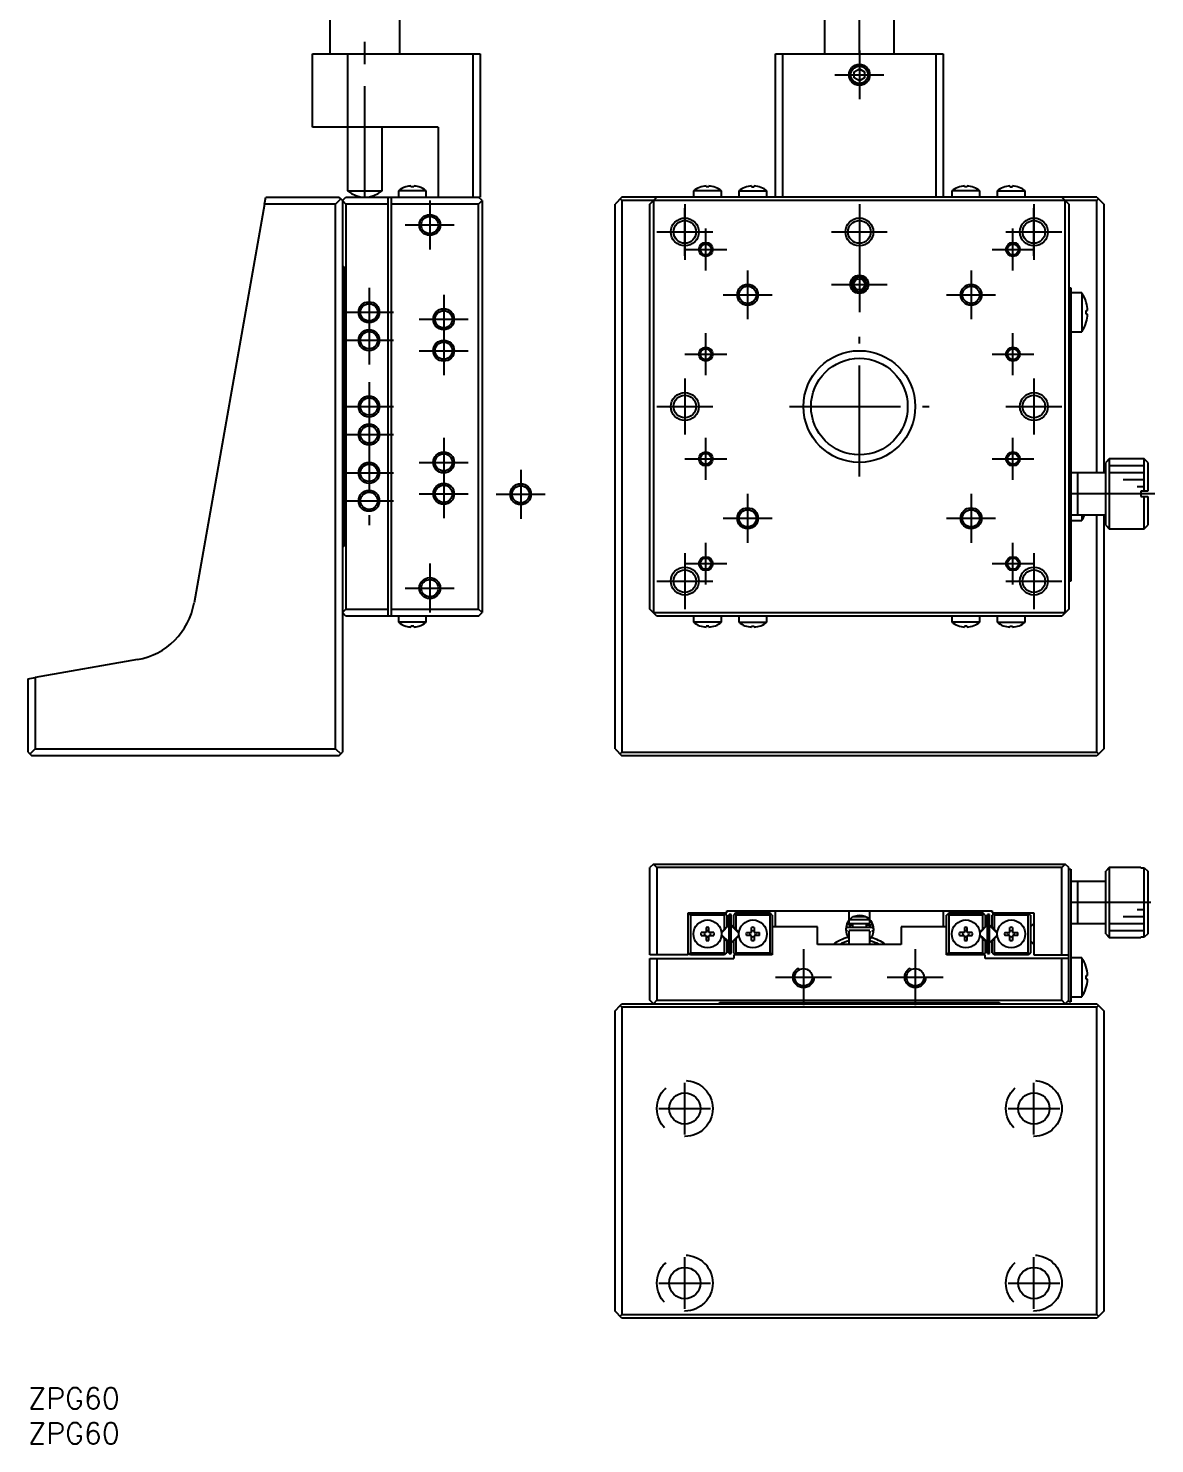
# Model space of a CAD drawing. Extents: x 0 to 363, y -8 to 309.
# Drawn here: x 0 to 161.3, y -8 to 194.7 of the extents above; entities that cross this region are included whole.
import ezdxf

# ---------------------------------------------------------------- set-up
doc = ezdxf.new("R2010")
doc.units = 0
doc.header["$LTSCALE"] = 0.5
doc.linetypes.add('CENTER', pattern=[50.8, 31.75, -6.35, 6.35, -6.35])
doc.linetypes.add('DASHED', pattern=[19.05, 12.7, -6.35])
for name, color, linetype in [('MSM_CENTER', 1, 'CENTER'), ('MSM_CONTINUOUS', 7, 'CONTINUOUS'), ('MSM_DASHED', 4, 'DASHED'), ('MSM_NARROW', 5, 'CONTINUOUS'), ('MSM_PART_NUMBER', 7, 'CONTINUOUS')]:
    doc.layers.add(name, color=color, linetype=linetype)
doc.styles.get("Standard").update_dxf_attribs({"font": 'txt.shx', "height": 3, "bigfont": 'bigfont.shx'})

# ---------------------------------------------------------------- blocks, each defined once
blk = doc.blocks.new('*U2')
at = {"layer": 'MSM_PART_NUMBER'}
blk.add_text('ZPG60', height=3, dxfattribs=at).set_placement((0, -3))
blk = doc.blocks.new('*U3')
at = {"layer": 'MSM_PART_NUMBER'}
blk.add_text('ZPG60', height=3, dxfattribs=at).set_placement((0, -8))

msp = doc.modelspace()

# ---------------------------------------------------------------- linework, layer by layer
at = {"layer": 'MSM_CENTER'}
for p, q in [((48.2, 170.52798), (48.2, 234.777983)), ((119.033164, 191.02798), (119.033164, 229.777983)), ((119.033164, 191.52798), (119.033164, 184.52798)), ((115.533164, 188.02798), (122.533164, 188.02798)), ((57.5, 170.02798), (57.5, 163.02798)), ((94.033164, 169.52798), (94.033164, 161.52798)), ((94.033164, 162.12798), (94.033164, 168.92798)), ((119.033164, 169.52798), (119.033164, 161.52798)), ((144.033164, 169.52798), (144.033164, 161.52798)), ((144.033164, 162.12798), (144.033164, 168.92798)), ((54, 166.52798), (61, 166.52798)), ((90.033164, 165.52798), (98.033164, 165.52798)), ((97.033164, 160.02798), (97.033164, 166.02798)), ((115.033164, 165.52798), (123.033164, 165.52798)), ((140.033164, 165.52798), (148.033164, 165.52798)), ((140.633164, 165.52798), (147.433164, 165.52798)), ((141.033164, 160.02798), (141.033164, 166.02798)), ((94.033164, 163.02798), (100.033164, 163.02798)), ((138.033164, 163.02798), (144.033164, 163.02798)), ((119.033164, 162.02798), (119.033164, 154.02798)), ((103.033164, 160.02798), (103.033164, 153.02798)), ((135.033164, 160.02798), (135.033164, 153.02798)), ((48.8, 157.52798), (48.8, 146.52798)), ((59.5, 156.52798), (59.5, 145.02798)), ((99.533164, 156.52798), (106.533164, 156.52798)), ((115.033164, 158.02798), (123.033164, 158.02798)), ((131.533164, 156.52798), (138.533164, 156.52798)), ((45.3, 154.02798), (52.3, 154.02798)), ((56, 153.02798), (63, 153.02798)), ((45.3, 150.02798), (52.3, 150.02798)), ((97.033164, 145.02798), (97.033164, 151.02798)), ((119.033164, 130.52798), (119.033164, 150.52798)), ((141.033164, 145.02798), (141.033164, 151.02798)), ((56, 148.52798), (63, 148.52798)), ((94.033164, 148.02798), (100.033164, 148.02798)), ((138.033164, 148.02798), (144.033164, 148.02798)), ((48.8, 144.02798), (48.8, 123.52798)), ((94.033164, 144.52798), (94.033164, 136.52798)), ((144.033164, 144.52798), (144.033164, 136.52798)), ((45.3, 140.52798), (52.3, 140.52798)), ((90.033164, 140.52798), (98.033164, 140.52798)), ((109.033164, 140.52798), (129.033164, 140.52798)), ((140.033164, 140.52798), (148.033164, 140.52798)), ((45.3, 136.52798), (52.3, 136.52798)), ((59.5, 136.02798), (59.5, 124.52798)), ((97.033164, 130.02798), (97.033164, 136.02798)), ((141.033164, 130.02798), (141.033164, 136.02798)), ((56, 132.52798), (63, 132.52798)), ((94.033164, 133.02798), (100.033164, 133.02798)), ((138.033164, 133.02798), (144.033164, 133.02798)), ((45.3, 131.02798), (52.3, 131.02798)), ((70.522777, 131.467186), (70.522777, 124.467186)), ((56, 128.02798), (63, 128.02798)), ((67.022777, 127.967186), (74.022777, 127.967186)), ((103.033164, 128.02798), (103.033164, 121.02798)), ((135.033164, 128.02798), (135.033164, 121.02798)), ((161.333164, 128.02798), (149.333164, 128.02798)), ((45.3, 127.02798), (52.3, 127.02798)), ((99.533164, 124.52798), (106.533164, 124.52798)), ((131.533164, 124.52798), (138.533164, 124.52798)), ((97.033164, 115.02798), (97.033164, 121.02798)), ((141.033164, 115.02798), (141.033164, 121.02798)), ((57.5, 118.02798), (57.5, 111.02798)), ((94.033164, 119.52798), (94.033164, 111.52798)), ((94.033164, 118.02798), (100.033164, 118.02798)), ((138.033164, 118.02798), (144.033164, 118.02798)), ((144.033164, 119.52798), (144.033164, 111.52798)), ((54, 114.52798), (61, 114.52798)), ((90.033164, 115.52798), (98.033164, 115.52798)), ((140.033164, 115.52798), (148.033164, 115.52798)), ((160.783164, 69.5), (149.333164, 69.5)), ((111.033164, 62.8), (111.033164, 54.8)), ((127.033164, 62.8), (127.033164, 54.8)), ((107.033164, 58.8), (115.033164, 58.8)), ((123.033164, 58.8), (131.033164, 58.8)), ((94.033164, 36.3), (94.033164, 43.7)), ((144.033164, 36.3), (144.033164, 43.7)), ((90.333164, 40), (97.733164, 40)), ((140.333164, 40), (147.733164, 40)), ((94.033164, 11.3), (94.033164, 18.7)), ((144.033164, 11.3), (144.033164, 18.7)), ((90.333164, 15), (97.733164, 15)), ((140.333164, 15), (147.733164, 15))]:
    msp.add_line(p, q, dxfattribs=at)
at = {"layer": 'MSM_CONTINUOUS'}
for p, q in [((43.2, 199.27798), (43.2, 191.02798)), ((53.2, 191.02798), (53.2, 199.27798)), ((114.033164, 199.27798), (114.033164, 191.02798)), ((124.033164, 191.02798), (124.033164, 199.27798)), ((40.7, 180.52798), (40.7, 191.02798)), ((40.7, 191.02798), (64.7, 191.02798)), ((45.7, 191.02798), (45.7, 180.52798)), ((63.7, 170.52798), (63.7, 191.02798)), ((64.7, 191.02798), (64.7, 170.52798)), ((107.033164, 170.52798), (107.033164, 191.02798)), ((107.033164, 191.02798), (131.033164, 191.02798)), ((108.033164, 191.02798), (108.033164, 170.52798)), ((130.033164, 170.52798), (130.033164, 191.02798)), ((131.033164, 191.02798), (131.033164, 170.52798)), ((118.283164, 188.460993), (119.033164, 188.894005)), ((119.033164, 188.894005), (119.783164, 188.460993)), ((118.283164, 187.594967), (118.283164, 188.460993)), ((119.033164, 187.161954), (118.283164, 187.594967)), ((119.783164, 187.594967), (119.033164, 187.161954)), ((119.783164, 188.460993), (119.783164, 187.594967)), ((58.7, 180.52798), (40.7, 180.52798)), ((45.700004, 180.52798), (45.700004, 171.405489)), ((50.699996, 171.405489), (50.699996, 180.52798)), ((58.7, 180.52798), (58.7, 170.52798)), ((33.823673, 169.52798), (34, 170.52798)), ((34, 170.52798), (44.5, 170.52798)), ((44.75, 170.27798), (44, 169.52798)), ((44.75, 170.27798), (44.5, 170.52798)), ((45, 170.02798), (44.75, 170.27798)), ((45, 170.02798), (45.5, 170.52798)), ((45.5, 170.52798), (64.7, 170.52798)), ((45.700004, 171.405489), (50.699996, 171.405489)), ((51.5, 170.52798), (51.5, 110.52798)), ((52, 110.52798), (52, 170.52798)), ((57, 171.425979), (53, 171.425979)), ((53, 171.425979), (53, 170.52798)), ((54.071291, 171.983712), (54.05, 171.983712)), ((54.8, 171.983712), (54.8, 172.115455)), ((55.2, 171.983712), (54.8, 171.983712)), ((55.2, 172.115455), (55.2, 171.983712)), ((55.95, 171.983712), (55.928709, 171.983712)), ((57, 170.52798), (57, 171.425979)), ((65, 170.02798), (64.5, 170.52798)), ((85.033164, 170.52798), (84.033164, 169.52798)), ((85.033164, 170.02798), (84.783164, 170.27798)), ((153.033164, 170.52798), (85.033164, 170.52798)), ((89.033164, 169.52798), (90.033164, 170.52798)), ((99.283164, 171.425979), (95.283164, 171.425979)), ((95.283164, 171.425979), (95.283164, 170.52798)), ((97.083164, 171.983712), (97.083164, 172.115455)), ((97.483164, 171.983712), (97.083164, 171.983712)), ((97.483164, 172.115455), (97.483164, 171.983712)), ((99.283164, 170.52798), (99.283164, 171.425979)), ((101.783164, 171.425979), (105.783164, 171.425979)), ((101.783164, 171.425979), (101.783164, 170.52798)), ((103.583164, 172.115455), (103.583164, 171.983712)), ((103.583164, 171.983712), (103.983164, 171.983712)), ((103.983164, 171.983712), (103.983164, 172.115455)), ((105.783164, 170.52798), (105.783164, 171.425979)), ((136.283164, 171.425979), (132.283164, 171.425979)), ((132.283164, 171.425979), (132.283164, 170.52798)), ((134.083164, 171.983712), (134.083164, 172.115455)), ((134.483164, 171.983712), (134.083164, 171.983712)), ((134.483164, 172.115455), (134.483164, 171.983712)), ((136.283164, 170.52798), (136.283164, 171.425979)), ((138.783164, 171.425979), (142.783164, 171.425979)), ((138.783164, 171.425979), (138.783164, 170.52798)), ((140.583164, 172.115455), (140.583164, 171.983712)), ((140.583164, 171.983712), (140.983164, 171.983712)), ((140.983164, 171.983712), (140.983164, 172.115455)), ((142.783164, 170.52798), (142.783164, 171.425979)), ((148.033164, 170.52798), (149.033164, 169.52798)), ((153.033164, 170.52798), (154.033164, 169.52798)), ((153.283164, 170.27798), (153.033164, 170.02798)), ((33.823673, 169.52798), (23.749947, 112.397039)), ((44, 169.52798), (33.823673, 169.52798)), ((44, 91.52798), (44, 169.52798)), ((45.5, 169.52798), (45, 170.02798)), ((45, 170.02798), (45, 91.02798)), ((45.5, 169.52798), (45.5, 111.52798)), ((51.5, 169.52798), (45.5, 169.52798)), ((64.5, 169.52798), (52, 169.52798)), ((64.5, 169.52798), (65, 170.02798)), ((64.5, 111.52798), (64.5, 169.52798)), ((65, 170.02798), (65, 111.02798)), ((84.033164, 91.52798), (84.033164, 169.52798)), ((153.033164, 170.02798), (85.033164, 170.02798)), ((85.033164, 170.02798), (85.033164, 91.02798)), ((89.033164, 111.52798), (89.033164, 169.52798)), ((89.533164, 170.02798), (89.533164, 111.02798)), ((148.533164, 111.02798), (148.533164, 170.02798)), ((149.033164, 169.52798), (149.033164, 111.52798)), ((153.033164, 131.02798), (153.033164, 170.02798)), ((154.033164, 169.52798), (154.033164, 131.02798)), ((45, 160.72798), (45.2, 160.52798)), ((45.2, 160.52798), (45.2, 120.52798)), ((149.033164, 157.52798), (149.333164, 157.52798)), ((149.333164, 157.52798), (149.333164, 115.52798)), ((150.875627, 156.82798), (149.333164, 156.82798)), ((150.875627, 156.82798), (150.875627, 151.22798)), ((151.526369, 155.427119), (151.532537, 155.430128)), ((151.526369, 153.76798), (151.526369, 154.28798)), ((151.526369, 154.28798), (151.719626, 154.28798)), ((151.719626, 153.76798), (151.526369, 153.76798)), ((151.532537, 152.625832), (151.526369, 152.628841)), ((149.333164, 151.22798), (150.875627, 151.22798)), ((154.833164, 133.02798), (154.333164, 132.52798)), ((154.333164, 123.52798), (154.333164, 132.52798)), ((154.833164, 133.02798), (154.833164, 123.02798)), ((159.833164, 133.02798), (154.833164, 133.02798)), ((159.833164, 128.42798), (159.833164, 133.02798)), ((160.333164, 132.52798), (159.833164, 133.02798)), ((160.333164, 132.52798), (160.333164, 128.42798)), ((154.333164, 131.02798), (149.333164, 131.02798)), ((150.333164, 125.02798), (150.333164, 131.02798)), ((160.333164, 128.42798), (159.333164, 128.42798)), ((159.333164, 128.42798), (159.333164, 127.62798)), ((159.333164, 127.62798), (160.333164, 127.62798)), ((159.833164, 123.02798), (159.833164, 127.62798)), ((160.333164, 127.62798), (160.333164, 123.52798)), ((149.333164, 125.02798), (154.333164, 125.02798)), ((149.333164, 124.22798), (150.875627, 124.22798)), ((150.875627, 125.02798), (150.875627, 124.22798)), ((153.033164, 91.02798), (153.033164, 125.02798)), ((154.033164, 125.02798), (154.033164, 91.52798)), ((154.333164, 123.52798), (154.833164, 123.02798)), ((154.833164, 123.02798), (159.833164, 123.02798)), ((159.833164, 123.02798), (160.333164, 123.52798)), ((45.2, 120.52798), (45, 120.32798)), ((149.333164, 115.52798), (149.033164, 115.52798)), ((45, 111.02798), (45.5, 111.52798)), ((45.5, 111.52798), (51.5, 111.52798)), ((52, 111.52798), (64.5, 111.52798)), ((65, 111.02798), (64.5, 111.52798)), ((90.033164, 110.52798), (89.033164, 111.52798)), ((149.033164, 111.52798), (148.033164, 110.52798)), ((45.5, 110.52798), (45, 111.02798)), ((64.5, 110.52798), (45.5, 110.52798)), ((53, 110.52798), (53, 109.629981)), ((57, 109.629981), (53, 109.629981)), ((57, 109.629981), (57, 110.52798)), ((64.5, 110.52798), (65, 111.02798)), ((89.533164, 111.02798), (148.533164, 111.02798)), ((148.033164, 110.52798), (90.033164, 110.52798)), ((95.283164, 110.52798), (95.283164, 109.629981)), ((99.283164, 109.629981), (95.283164, 109.629981)), ((99.283164, 109.629981), (99.283164, 110.52798)), ((101.783164, 110.52798), (101.783164, 109.629981)), ((101.783164, 109.629981), (105.783164, 109.629981)), ((105.783164, 109.629981), (105.783164, 110.52798)), ((132.283164, 110.52798), (132.283164, 109.629981)), ((136.283164, 109.629981), (132.283164, 109.629981)), ((136.283164, 109.629981), (136.283164, 110.52798)), ((138.783164, 110.52798), (138.783164, 109.629981)), ((138.783164, 109.629981), (142.783164, 109.629981)), ((142.783164, 109.629981), (142.783164, 110.52798)), ((54.071291, 109.072248), (54.05, 109.072248)), ((55.2, 109.072248), (54.8, 109.072248)), ((54.8, 109.072248), (54.8, 108.940504)), ((55.2, 108.940504), (55.2, 109.072248)), ((55.95, 109.072248), (55.928709, 109.072248)), ((97.483164, 109.072248), (97.083164, 109.072248)), ((97.083164, 109.072248), (97.083164, 108.940504)), ((97.483164, 108.940504), (97.483164, 109.072248)), ((103.583164, 109.072248), (103.983164, 109.072248)), ((103.583164, 108.940504), (103.583164, 109.072248)), ((103.983164, 109.072248), (103.983164, 108.940504)), ((134.483164, 109.072248), (134.083164, 109.072248)), ((134.083164, 109.072248), (134.083164, 108.940504)), ((134.483164, 108.940504), (134.483164, 109.072248)), ((140.583164, 109.072248), (140.983164, 109.072248)), ((140.583164, 108.940504), (140.583164, 109.072248)), ((140.983164, 109.072248), (140.983164, 108.940504)), ((15.638351, 104.285443), (1, 101.704307)), ((0, 101.52798), (1, 101.704307)), ((0, 91.02798), (0, 101.52798)), ((1, 101.704307), (1, 91.52798)), ((0.25, 90.77798), (1, 91.52798)), ((1, 91.52798), (44, 91.52798)), ((44, 91.52798), (44.75, 90.77798)), ((84.033164, 91.52798), (85.033164, 90.52798)), ((154.033164, 91.52798), (153.033164, 90.52798)), ((0, 91.02798), (0.5, 90.52798)), ((44.5, 90.52798), (0.5, 90.52798)), ((44.5, 90.52798), (44.75, 90.77798)), ((44.75, 90.77798), (45, 91.02798)), ((84.783164, 90.77798), (85.033164, 91.02798)), ((85.033164, 91.02798), (153.033164, 91.02798)), ((153.033164, 90.52798), (85.033164, 90.52798)), ((153.033164, 91.02798), (153.283164, 90.77798)), ((89.533164, 75), (89.033164, 74.5)), ((90.033164, 74.5), (89.533164, 75)), ((89.533164, 75), (148.533164, 75)), ((148.533164, 75), (148.033164, 74.5)), ((149.033164, 74.5), (148.533164, 75)), ((89.033164, 62), (89.033164, 74.5)), ((90.033164, 74.5), (90.033164, 62)), ((148.033164, 74.5), (90.033164, 74.5)), ((148.033164, 62), (148.033164, 74.5)), ((149.033164, 55.3), (149.033164, 74.5)), ((149.033164, 74.3), (149.333164, 74.3)), ((149.333164, 74.3), (149.333164, 55.3)), ((154.833164, 74.5), (154.333164, 74)), ((154.333164, 65), (154.333164, 74)), ((154.833164, 74.5), (154.833164, 64.5)), ((159.333164, 74.5), (154.833164, 74.5)), ((159.333164, 74.5), (159.333164, 74.483974)), ((159.333164, 74.483974), (159.833164, 74.483974)), ((159.833164, 64.516025), (159.833164, 74.483974)), ((159.833164, 74.483974), (160.333164, 73.982187)), ((160.333164, 73.982187), (160.333164, 65.017813)), ((154.333164, 72.5), (149.333164, 72.5)), ((150.333164, 66.5), (150.333164, 72.5)), ((94.833164, 68), (94.533164, 67.7)), ((94.533164, 68), (100.033164, 68)), ((94.533164, 62), (94.533164, 68)), ((94.833164, 67.7), (94.683164, 67.85)), ((99.733164, 67.7), (94.833164, 67.7)), ((94.833164, 67.7), (94.833164, 62.3)), ((99.733164, 68), (99.883164, 67.85)), ((99.883164, 67.85), (99.733164, 67.7)), ((99.733164, 65.702602), (99.733164, 67.7)), ((100.033164, 67.7), (99.883164, 67.85)), ((100.033164, 68.3), (138.033164, 68.3)), ((100.033164, 68), (100.033164, 68.3)), ((100.033164, 67.7), (100.033164, 66.002602)), ((100.383164, 62.2), (100.383164, 67.8)), ((100.683164, 67.8), (100.383164, 67.8)), ((100.683164, 62.2), (100.683164, 67.8)), ((101.333164, 68), (101.033164, 67.7)), ((101.033164, 66.002602), (101.033164, 67.7)), ((101.333164, 67.7), (101.183164, 67.85)), ((101.333164, 68), (106.233164, 68)), ((101.333164, 67.7), (101.333164, 65.702602)), ((106.233164, 67.7), (101.333164, 67.7)), ((106.233164, 68), (106.383164, 67.85)), ((106.383164, 67.85), (106.233164, 67.7)), ((106.233164, 62.3), (106.233164, 67.7)), ((106.533164, 67.7), (106.383164, 67.85)), ((106.533164, 67.7), (106.533164, 62)), ((107.033164, 66), (107.033164, 68.3)), ((117.532921, 66.905159), (117.252889, 66.439797)), ((117.533164, 68.3), (117.533164, 66.5)), ((120.533164, 67), (117.533164, 67)), ((117.587481, 67), (118.116649, 67.5)), ((118.116649, 67.5), (119.949679, 67.5)), ((119.949679, 67.5), (120.478847, 67)), ((120.533164, 67.034488), (120.533164, 68.3)), ((120.533164, 66.5), (120.533164, 67)), ((131.033164, 68.3), (131.033164, 66)), ((131.683164, 67.85), (131.533164, 67.7)), ((131.533164, 62), (131.533164, 67.7)), ((131.683164, 67.85), (131.833164, 68)), ((131.833164, 67.7), (131.683164, 67.85)), ((131.833164, 68), (136.733164, 68)), ((131.833164, 67.7), (131.833164, 62.3)), ((136.733164, 67.7), (131.833164, 67.7)), ((137.033164, 67.7), (136.733164, 68)), ((136.883164, 67.85), (136.733164, 67.7)), ((136.733164, 65.702602), (136.733164, 67.7)), ((137.033164, 67.7), (137.033164, 66.002602)), ((137.383164, 62.2), (137.383164, 67.8)), ((137.683164, 67.8), (137.383164, 67.8)), ((137.683164, 62.2), (137.683164, 67.8)), ((138.033164, 68.3), (138.033164, 68)), ((138.033164, 68), (144.033164, 68)), ((138.183164, 67.85), (138.033164, 67.7)), ((138.033164, 66.002602), (138.033164, 67.7)), ((138.183164, 67.85), (138.333164, 68)), ((138.333164, 67.7), (138.183164, 67.85)), ((138.333164, 67.7), (138.333164, 65.702602)), ((143.233164, 67.7), (138.333164, 67.7)), ((143.533164, 67.7), (143.233164, 68)), ((143.383164, 67.85), (143.233164, 67.7)), ((143.233164, 62.3), (143.233164, 67.7)), ((143.533164, 67.7), (143.533164, 62.3)), ((144.033164, 68), (144.033164, 62)), ((97.083164, 65.2), (96.354455, 65.2)), ((97.083164, 65.928708), (97.083164, 65.2)), ((97.483164, 65.2), (97.483164, 65.928708)), ((98.211873, 65.2), (97.483164, 65.2)), ((99.268911, 65.238348), (99.733164, 65.702602)), ((100.356387, 66.237436), (99.295727, 65.176776)), ((100.383164, 63.806497), (99.295727, 64.893934)), ((99.733164, 65.702602), (100.033164, 66.002602)), ((100.683164, 66.193503), (101.204915, 65.671751)), ((101.770601, 65.176776), (100.709941, 66.237436)), ((101.033164, 66.002602), (101.333164, 65.702602)), ((101.204915, 65.671751), (101.770601, 65.106066)), ((101.333164, 65.702602), (101.797417, 65.238348)), ((102.854455, 65.2), (103.583164, 65.2)), ((103.583164, 65.2), (103.583164, 65.928708)), ((103.983164, 65.928708), (103.983164, 65.2)), ((103.983164, 65.2), (104.711873, 65.2)), ((113.033164, 66), (106.533164, 66)), ((113.033164, 63.5), (113.033164, 66)), ((117.230186, 66.384378), (117.09166, 65.681913)), ((117.193117, 66.190917), (117.191902, 66.153933)), ((117.191902, 66.153933), (117.192535, 66.116936)), ((117.192535, 66.116936), (117.195014, 66.080016)), ((117.196176, 66.227797), (117.193117, 66.190917)), ((117.195014, 66.080016), (117.199333, 66.043263)), ((117.201074, 66.264483), (117.196176, 66.227797)), ((117.199333, 66.043263), (117.205481, 66.006768)), ((117.207798, 66.300885), (117.201074, 66.264483)), ((117.205481, 66.006768), (117.213443, 65.970618)), ((117.216332, 66.336914), (117.207798, 66.300885)), ((117.213443, 65.970618), (117.223201, 65.934903)), ((117.226657, 66.372482), (117.216332, 66.336914)), ((117.223201, 65.934903), (117.23473, 65.89971)), ((117.238748, 66.4075), (117.226657, 66.372482)), ((117.23473, 65.89971), (117.241302, 65.881943)), ((117.2518, 66.440082), (117.238748, 66.4075)), ((117.253589, 66.442104), (117.2518, 66.440082)), ((117.256925, 66.443446), (117.253589, 66.442104)), ((117.290049, 66.521375), (117.254038, 66.442428)), ((117.256747, 66.448921), (117.539938, 66.361232)), ((117.261785, 66.444096), (117.256925, 66.443446)), ((117.268136, 66.444052), (117.261785, 66.444096)), ((117.275936, 66.443313), (117.268136, 66.444052)), ((117.28513, 66.441884), (117.275936, 66.443313)), ((117.295658, 66.439776), (117.28513, 66.441884)), ((117.307447, 66.437001), (117.295658, 66.439776)), ((117.320418, 66.43358), (117.307447, 66.437001)), ((117.334482, 66.429535), (117.320418, 66.43358)), ((117.349545, 66.424894), (117.334482, 66.429535)), ((120.840146, 65.902374), (117.340146, 65.902374)), ((117.365503, 66.419689), (117.349545, 66.424894)), ((117.382249, 66.413954), (117.365503, 66.419689)), ((117.399669, 66.407728), (117.382249, 66.413954)), ((117.417645, 66.401054), (117.399669, 66.407728)), ((117.436055, 66.393977), (117.417645, 66.401054)), ((117.454774, 66.386546), (117.436055, 66.393977)), ((117.473675, 66.378809), (117.454774, 66.386546)), ((117.49263, 66.370821), (117.473675, 66.378809)), ((117.51151, 66.362635), (117.49263, 66.370821)), ((117.530187, 66.354306), (117.51151, 66.362635)), ((117.548534, 66.345892), (117.530187, 66.354306)), ((117.533164, 66.5), (120.533164, 66.5)), ((120.533164, 65.5), (117.533164, 65.5)), ((117.533164, 65.402374), (117.533164, 63.5)), ((117.539938, 66.361232), (117.714263, 66.252607)), ((117.566428, 66.337448), (117.548534, 66.345892)), ((117.583746, 66.329034), (117.566428, 66.337448)), ((117.600371, 66.320705), (117.583746, 66.329034)), ((117.616191, 66.312518), (117.600371, 66.320705)), ((117.631097, 66.304528), (117.616191, 66.312518)), ((117.64499, 66.296791), (117.631097, 66.304528)), ((117.657774, 66.289358), (117.64499, 66.296791)), ((117.669363, 66.28228), (117.657774, 66.289358)), ((117.679678, 66.275604), (117.669363, 66.28228)), ((117.688649, 66.269377), (117.679678, 66.275604)), ((117.696216, 66.26364), (117.688649, 66.269377)), ((117.691905, 66.151666), (117.692409, 66.164088)), ((117.692042, 66.139238), (117.691905, 66.151666)), ((117.692819, 66.12684), (117.692042, 66.139238)), ((117.692409, 66.164088), (117.693554, 66.176471)), ((117.694232, 66.114504), (117.692819, 66.12684)), ((117.693554, 66.176471), (117.695335, 66.188779)), ((117.696276, 66.102265), (117.694232, 66.114504)), ((117.695335, 66.188779), (117.697748, 66.200979)), ((117.702327, 66.258432), (117.696216, 66.26364)), ((117.698943, 66.090156), (117.696276, 66.102265)), ((117.697748, 66.200979), (117.700785, 66.213038)), ((117.702225, 66.078209), (117.698943, 66.090156)), ((117.700785, 66.213038), (117.704437, 66.224921)), ((117.706109, 66.066455), (117.702225, 66.078209)), ((117.706941, 66.253789), (117.702327, 66.258432)), ((117.704437, 66.224921), (117.708693, 66.236597)), ((117.710583, 66.054924), (117.706109, 66.066455)), ((117.710026, 66.249741), (117.706941, 66.253789)), ((117.708693, 66.236597), (117.711417, 66.243225)), ((117.708992, 66.240349), (117.71191, 66.247166)), ((117.711742, 66.244763), (117.710026, 66.249741)), ((117.710328, 66.243509), (117.851888, 66.500286)), ((117.715633, 66.043646), (117.710583, 66.054924)), ((117.721242, 66.032648), (117.715633, 66.043646)), ((117.727393, 66.021957), (117.721242, 66.032648)), ((117.734069, 66.011599), (117.727393, 66.021957)), ((117.741249, 66.001597), (117.734069, 66.011599)), ((117.73604, 66.3), (118.033164, 66.3)), ((117.748913, 65.991975), (117.741249, 66.001597)), ((117.75704, 65.982755), (117.748913, 65.991975)), ((117.765607, 65.973955), (117.75704, 65.982755)), ((117.774593, 65.965596), (117.765607, 65.973955)), ((117.783974, 65.957696), (117.774593, 65.965596)), ((117.793725, 65.95027), (117.783974, 65.957696)), ((117.803822, 65.943335), (117.793725, 65.95027)), ((117.814241, 65.936904), (117.803822, 65.943335)), ((117.824957, 65.93099), (117.814241, 65.936904)), ((117.835942, 65.925606), (117.824957, 65.93099)), ((117.847173, 65.920761), (117.835942, 65.925606)), ((117.858622, 65.916467), (117.847173, 65.920761)), ((117.870264, 65.91273), (117.858622, 65.916467)), ((117.88207, 65.909559), (117.870264, 65.91273)), ((117.894016, 65.90696), (117.88207, 65.909559)), ((117.906072, 65.904938), (117.894016, 65.90696)), ((117.918213, 65.903498), (117.906072, 65.904938)), ((117.930411, 65.902643), (117.918213, 65.903498)), ((117.941993, 65.902374), (117.930411, 65.902643)), ((118.033164, 66.5), (118.033164, 65.902374)), ((120.033164, 65.902374), (120.033164, 66.5)), ((120.033164, 66.3), (120.444245, 66.3)), ((120.243203, 65.902423), (120.238299, 65.902374)), ((120.255422, 65.902959), (120.243203, 65.902423)), ((120.267605, 65.90408), (120.255422, 65.902959)), ((120.279724, 65.905787), (120.267605, 65.90408)), ((120.291751, 65.908076), (120.279724, 65.905787)), ((120.303658, 65.910943), (120.291751, 65.908076)), ((120.31542, 65.914383), (120.303658, 65.910943)), ((120.327007, 65.91839), (120.31542, 65.914383)), ((120.338393, 65.922956), (120.327007, 65.91839)), ((120.329004, 66.500033), (120.570243, 65.902383)), ((120.349551, 65.928072), (120.338393, 65.922956)), ((120.360454, 65.93373), (120.349551, 65.928072)), ((120.371075, 65.939917), (120.360454, 65.93373)), ((120.381388, 65.946622), (120.371075, 65.939917)), ((120.391367, 65.95383), (120.381388, 65.946622)), ((120.400986, 65.961528), (120.391367, 65.95383)), ((120.410221, 65.969699), (120.400986, 65.961528)), ((120.419046, 65.978325), (120.410221, 65.969699)), ((120.427438, 65.987388), (120.419046, 65.978325)), ((120.435374, 65.996866), (120.427438, 65.987388)), ((120.44283, 66.006739), (120.435374, 65.996866)), ((120.449785, 66.016982), (120.44283, 66.006739)), ((120.45622, 66.027572), (120.449785, 66.016982)), ((120.462114, 66.038482), (120.45622, 66.027572)), ((120.46745, 66.049685), (120.462114, 66.038482)), ((120.47221, 66.061153), (120.46745, 66.049685)), ((120.468876, 66.243225), (120.473598, 66.231345)), ((120.47051, 66.250613), (120.665157, 66.304291)), ((120.476381, 66.072854), (120.47221, 66.061153)), ((120.473598, 66.231345), (120.47757, 66.219611)), ((120.479948, 66.08476), (120.476381, 66.072854)), ((120.47757, 66.219611), (120.480939, 66.207679)), ((120.482901, 66.096836), (120.479948, 66.08476)), ((120.480939, 66.207679), (120.483693, 66.195582)), ((120.48523, 66.109051), (120.482901, 66.096836)), ((120.483693, 66.195582), (120.485823, 66.18335)), ((120.486927, 66.121372), (120.48523, 66.109051)), ((120.485823, 66.18335), (120.487322, 66.171019)), ((120.487986, 66.133763), (120.486927, 66.121372)), ((120.487322, 66.171019), (120.488184, 66.158621)), ((120.488406, 66.146191), (120.487986, 66.133763)), ((120.488184, 66.158621), (120.488406, 66.146191)), ((120.533164, 63.5), (120.533164, 65.402374)), ((120.569971, 65.402358), (120.533544, 65.24084)), ((120.665157, 66.304291), (120.923148, 66.442549)), ((120.912416, 66.431639), (120.928818, 66.438544)), ((120.951114, 66.380274), (120.928492, 66.440082)), ((125.033164, 66), (125.033164, 63.5)), ((131.533164, 66), (125.033164, 66)), ((134.083164, 65.2), (133.354455, 65.2)), ((134.083164, 65.928708), (134.083164, 65.2)), ((134.483164, 65.2), (134.483164, 65.928708)), ((135.211873, 65.2), (134.483164, 65.2)), ((136.268911, 65.238348), (136.733164, 65.702602)), ((137.356387, 66.237436), (136.295727, 65.176776)), ((136.861413, 64.328248), (136.295727, 64.893934)), ((136.733164, 65.702602), (137.033164, 66.002602)), ((137.683164, 66.193503), (138.770601, 65.106066)), ((138.770601, 65.176776), (137.709941, 66.237436)), ((138.033164, 66.002602), (138.333164, 65.702602)), ((138.333164, 65.702602), (138.797417, 65.238348)), ((139.854455, 65.2), (140.583164, 65.2)), ((140.583164, 65.2), (140.583164, 65.928708)), ((140.983164, 65.928708), (140.983164, 65.2)), ((140.983164, 65.2), (141.711873, 65.2)), ((144.033164, 66.5), (143.533164, 66)), ((149.333164, 66.5), (154.333164, 66.5)), ((154.333164, 65), (154.833164, 64.5)), ((160.333164, 65.017813), (159.833164, 64.516025)), ((96.354455, 64.8), (97.083164, 64.8)), ((97.083164, 64.8), (97.083164, 64.071291)), ((97.483164, 64.071291), (97.483164, 64.8)), ((97.483164, 64.8), (98.211873, 64.8)), ((99.733164, 64.297398), (99.268911, 64.761651)), ((99.295727, 64.823223), (100.356387, 63.762563)), ((99.733164, 62.3), (99.733164, 64.297398)), ((100.033164, 63.997398), (99.733164, 64.297398)), ((100.033164, 63.997398), (100.033164, 62.3)), ((100.709941, 63.762563), (101.770601, 64.823223)), ((101.333164, 64.297398), (101.033164, 63.997398)), ((101.033164, 62.3), (101.033164, 63.997398)), ((101.797417, 64.761651), (101.333164, 64.297398)), ((101.333164, 64.297398), (101.333164, 62.3)), ((103.583164, 64.8), (102.854455, 64.8)), ((103.583164, 64.071291), (103.583164, 64.8)), ((103.983164, 64.8), (103.983164, 64.071291)), ((104.711873, 64.8), (103.983164, 64.8)), ((125.033164, 63.5), (113.033164, 63.5)), ((133.354455, 64.8), (134.083164, 64.8)), ((134.083164, 64.8), (134.083164, 64.071291)), ((134.483164, 64.071291), (134.483164, 64.8)), ((134.483164, 64.8), (135.211873, 64.8)), ((136.733164, 64.297398), (136.268911, 64.761651)), ((136.295727, 64.823223), (137.356387, 63.762563)), ((136.733164, 62.3), (136.733164, 64.297398)), ((137.033164, 63.997398), (136.733164, 64.297398)), ((137.383164, 63.806497), (136.861413, 64.328248)), ((137.033164, 63.997398), (137.033164, 62.3)), ((137.709941, 63.762563), (138.770601, 64.823223)), ((138.333164, 64.297398), (138.033164, 63.997398)), ((138.033164, 62.3), (138.033164, 63.997398)), ((138.797417, 64.761651), (138.333164, 64.297398)), ((138.333164, 64.297398), (138.333164, 62.3)), ((140.583164, 64.8), (139.854455, 64.8)), ((140.583164, 64.071291), (140.583164, 64.8)), ((140.983164, 64.8), (140.983164, 64.071291)), ((141.711873, 64.8), (140.983164, 64.8)), ((143.533164, 64), (144.033164, 63.5)), ((154.833164, 64.5), (159.333164, 64.5)), ((159.333164, 64.516025), (159.333164, 64.5)), ((159.833164, 64.516025), (159.333164, 64.516025)), ((94.533164, 62), (89.033164, 62)), ((89.033164, 55.5), (89.033164, 61.5)), ((89.033164, 61.5), (101.033164, 61.5)), ((90.033164, 61.5), (90.033164, 55.5)), ((94.833164, 62), (94.533164, 62.3)), ((94.683164, 62.15), (94.833164, 62.3)), ((94.833164, 62.3), (99.733164, 62.3)), ((99.733164, 62), (94.833164, 62)), ((99.733164, 62.3), (99.883164, 62.15)), ((99.883164, 62.15), (99.733164, 62)), ((99.883164, 62.15), (100.033164, 62.3)), ((100.383164, 62.2), (100.683164, 62.2)), ((101.333164, 62), (101.033164, 62.3)), ((101.033164, 62), (101.033164, 61.5)), ((106.533164, 62), (101.033164, 62)), ((101.183164, 62.15), (101.333164, 62.3)), ((101.333164, 62.3), (106.233164, 62.3)), ((106.233164, 62.3), (106.383164, 62.15)), ((106.383164, 62.15), (106.233164, 62)), ((106.383164, 62.15), (106.533164, 62.3)), ((131.533164, 62.3), (131.683164, 62.15)), ((137.033164, 62), (131.533164, 62)), ((131.683164, 62.15), (131.833164, 62.3)), ((131.833164, 62), (131.683164, 62.15)), ((131.833164, 62.3), (136.733164, 62.3)), ((136.733164, 62.3), (136.883164, 62.15)), ((137.033164, 62.3), (136.733164, 62)), ((137.033164, 61.5), (137.033164, 62)), ((149.033164, 61.5), (137.033164, 61.5)), ((137.383164, 62.2), (137.683164, 62.2)), ((138.033164, 62.3), (138.183164, 62.15)), ((138.183164, 62.15), (138.333164, 62.3)), ((138.333164, 62), (138.183164, 62.15)), ((138.333164, 62.3), (143.233164, 62.3)), ((143.233164, 62), (138.333164, 62)), ((143.233164, 62.3), (143.383164, 62.15)), ((143.533164, 62.3), (143.233164, 62)), ((144.033164, 62), (149.033164, 62)), ((148.033164, 55.5), (148.033164, 61.5)), ((150.875627, 61.6), (149.333164, 61.6)), ((150.875627, 61.6), (150.875627, 56)), ((151.526369, 59.06), (151.719626, 59.06)), ((151.526369, 58.54), (151.526369, 59.06)), ((151.719626, 58.54), (151.526369, 58.54)), ((84.033164, 54), (84.783164, 54.75)), ((84.783164, 54.75), (85.033164, 55)), ((85.033164, 54.5), (84.783164, 54.75)), ((85.033164, 55), (153.033164, 55)), ((89.533164, 55), (89.033164, 55.5)), ((90.033164, 55.5), (89.533164, 55)), ((90.033164, 55.5), (148.033164, 55.5)), ((98.833164, 55), (99.033164, 55.2)), ((99.033164, 55.2), (139.033164, 55.2)), ((107.533164, 55.2), (107.733164, 55)), ((130.333164, 55), (130.533164, 55.2)), ((139.033164, 55.2), (139.233164, 55)), ((148.533164, 55), (148.033164, 55.5)), ((149.033164, 55.5), (148.533164, 55)), ((149.333164, 55.3), (149.033164, 55.3)), ((149.333164, 56), (150.875627, 56)), ((153.033164, 55), (153.283164, 54.75)), ((153.283164, 54.75), (153.033164, 54.5)), ((153.283164, 54.75), (154.033164, 54)), ((84.033164, 11), (84.033164, 54)), ((153.033164, 54.5), (85.033164, 54.5)), ((85.033164, 54.5), (85.033164, 10.5)), ((153.033164, 10.5), (153.033164, 54.5)), ((154.033164, 54), (154.033164, 11)), ((85.033164, 10), (84.033164, 11)), ((84.783164, 10.25), (85.033164, 10.5)), ((85.033164, 10.5), (153.033164, 10.5)), ((154.033164, 11), (153.033164, 10)), ((153.033164, 10.5), (153.283164, 10.25)), ((153.033164, 10), (85.033164, 10))]:
    msp.add_line(p, q, dxfattribs=at)
for centre, radius in [((119.033164, 188.02798), 1.5), ((57.5, 166.52798), 1.2295), ((94.033164, 165.52798), 1.621), ((119.033164, 165.52798), 1.621), ((144.033164, 165.52798), 1.621), ((97.033164, 163.02798), 0.7835), ((141.033164, 163.02798), 0.7835), ((119.033164, 158.02798), 1.0565), ((119.033164, 158.02798), 0.8), ((103.033164, 156.52798), 1.2295), ((135.033164, 156.52798), 1.2295), ((48.8, 154.02798), 1.2295), ((59.5, 153.02798), 1.2295), ((48.8, 150.02798), 1.2295), ((59.5, 148.52798), 1.2295), ((97.033164, 148.02798), 0.7835), ((141.033164, 148.02798), 0.7835), ((119.033164, 140.52798), 6.9175), ((94.033164, 140.52798), 1.621), ((144.033164, 140.52798), 1.621), ((48.8, 140.52798), 1.2295), ((48.8, 136.52798), 1.2295), ((97.033164, 133.02798), 0.7835), ((141.033164, 133.02798), 0.7835), ((48.8, 131.02798), 1.2295), ((59.5, 132.52798), 1.2295), ((48.8, 127.02798), 1.2295), ((59.5, 128.02798), 1.2295), ((70.522777, 127.967186), 1.2295), ((103.033164, 124.52798), 1.2295), ((135.033164, 124.52798), 1.2295), ((97.033164, 118.02798), 0.7835), ((141.033164, 118.02798), 0.7835), ((57.5, 114.52798), 1.2295), ((94.033164, 115.52798), 1.621), ((144.033164, 115.52798), 1.621), ((97.283164, 65), 2), ((103.783164, 65), 2), ((134.283164, 65), 2), ((140.783164, 65), 2), ((111.033164, 58.8), 1.25), ((127.033164, 58.8), 1.25), ((94.033164, 40), 2.25), ((144.033164, 40), 2.25), ((94.033164, 15), 2.25), ((144.033164, 15), 2.25)]:
    msp.add_circle(centre, radius, dxfattribs=at)
for centre, radius, start, end in [((48.2, 174.527984), 3.999997, 231.317811, 308.68221534), ((55, 168.92798), 3.2, 107.270005, 128.682187), ((55, 168.92798), 3.193744, 93.59035, 106.905258), ((55, 168.92798), 3.193744, 73.094742, 86.40965), ((55, 168.92798), 3.2, 51.317813, 72.729995), ((97.283164, 168.899235), 3.222489, 93.55828231, 128.36276052), ((97.283164, 168.899235), 3.222489, 51.63723948, 86.44171769), ((103.783164, 168.899235), 3.222489, 93.55828231, 128.36276052), ((103.783164, 168.899235), 3.222489, 51.63723948, 86.44171769), ((134.283164, 168.899235), 3.222489, 93.55828231, 128.36276052), ((134.283164, 168.899235), 3.222489, 51.63723948, 86.44171769), ((140.783164, 168.899235), 3.222489, 93.55828231, 128.36276052), ((140.783164, 168.899235), 3.222489, 51.63723948, 86.44171769), ((146.733164, 154.02798), 5, 16.285843, 34.055798), ((146.733164, 154.02798), 4.993235, 2.984767, 16.272555), ((146.733164, 154.02798), 5, 325.944202, 343.714157), ((146.733164, 154.02798), 4.993235, 343.727445, 357.015233), ((146.733164, 127.02798), 5, 325.944202, 336.421822), ((13.901869, 114.133521), 10, 280, 350), ((55, 112.12798), 3.2, 231.317813, 252.729995), ((55, 112.12798), 3.2, 287.270005, 308.682187), ((97.283164, 112.156725), 3.222489, 231.63723948, 266.44171769), ((97.283164, 112.156725), 3.222489, 273.55828231, 308.36276052), ((103.783164, 112.156725), 3.222489, 231.63723948, 266.44171769), ((103.783164, 112.156725), 3.222489, 273.55828231, 308.36276052), ((134.283164, 112.185992), 3.245488, 231.95791184, 266.46696541), ((134.283164, 112.185992), 3.245488, 273.53303459, 308.04208816), ((140.783164, 112.156725), 3.222489, 231.63723948, 266.44171769), ((140.783164, 112.156725), 3.222489, 273.55828231, 308.36276052), ((55, 112.12798), 3.193744, 253.094742, 266.40965), ((55, 112.12798), 3.193744, 273.59035, 286.905258), ((119.090829, 65.652842), 1.998184, 67.581459, 112.379176), ((119.090388, 65.652517), 1.998501, 0.884377, 61.288323), ((97.283164, 65), 0.95, 167.846803, 192.153197), ((97.283164, 65), 0.435085, 152.633517, 207.366483), ((97.283164, 65), 0.95, 77.846803, 102.153197), ((97.283164, 65), 0.435085, 62.633517, 117.366483), ((97.283164, 65), 0.435085, 332.633517, 27.366483), ((97.283164, 65), 0.95, 347.846803, 12.153197), ((99.437148, 65.035355), 0.2, 135, 143.141972), ((99.437148, 65.035355), 0.2, 218.738756, 225), ((100.497809, 66.096015), 0.2, 124.975304, 135), ((100.568519, 66.096015), 0.2, 45, 55.024696), ((101.62918, 65.035355), 0.2, 36.858028, 45), ((101.62918, 64.964644), 0.2, 38.738756, 45), ((103.783164, 65), 0.95, 167.846803, 192.153197), ((103.783164, 65), 0.435085, 152.633517, 207.366483), ((103.783164, 65), 0.95, 77.846803, 102.153197), ((103.783164, 65), 0.435085, 62.633517, 117.366483), ((103.783164, 65), 0.435085, 332.633517, 27.366483), ((103.783164, 65), 0.95, 347.846803, 12.153197), ((117.340146, 65.652374), 0.25, 90, 270), ((119.096079, 65.654443), 2.00474, 180.907419, 218.75704), ((119.093824, 65.651065), 1.994977, 316.191727, 359.234905), ((120.840146, 65.652374), 0.25, 270, 90), ((134.283164, 65), 0.95, 167.846803, 192.153197), ((134.283164, 65), 0.435085, 152.633517, 207.366483), ((134.283164, 65), 0.95, 77.846803, 102.153197), ((134.283164, 65), 0.435085, 62.633517, 117.366483), ((134.283164, 65), 0.435085, 332.633517, 27.366483), ((134.283164, 65), 0.95, 347.846803, 12.153197), ((136.437148, 65.035355), 0.2, 135, 143.141972), ((136.437148, 65.035355), 0.2, 218.738756, 225), ((137.497809, 66.096015), 0.2, 124.975304, 135), ((137.568519, 66.096015), 0.2, 45, 55.024696), ((138.62918, 65.035355), 0.2, 36.858028, 45), ((138.62918, 64.964644), 0.2, 38.738756, 45), ((140.783164, 65), 0.95, 167.846803, 192.153197), ((140.783164, 65), 0.435085, 152.633517, 207.366483), ((140.783164, 65), 0.95, 77.846803, 102.153197), ((140.783164, 65), 0.435085, 62.633517, 117.366483), ((140.783164, 65), 0.435085, 332.633517, 27.366483), ((140.783164, 65), 0.95, 347.846803, 12.153197), ((97.283164, 65), 0.435085, 242.633517, 297.366483), ((97.283164, 65), 0.95, 257.846803, 282.153197), ((99.437148, 64.964644), 0.2, 216.858028, 225), ((100.497809, 63.903984), 0.2, 225, 235.024696), ((100.568519, 63.903984), 0.2, 304.975304, 315), ((101.62918, 64.964644), 0.2, 315, 323.141972), ((103.783164, 65), 0.435085, 242.633517, 297.366483), ((103.783164, 65), 0.95, 257.846803, 282.153197), ((119.033164, 58.2), 6.5, 104.051788, 125.37459), ((119.033164, 58.2), 6, 104.477512, 117.952887), ((119.033164, 58.2), 6, 62.047113, 75.522488), ((119.033164, 58.2), 6.5, 54.62541, 75.061817), ((134.283164, 65), 0.435085, 242.633517, 297.366483), ((134.283164, 65), 0.95, 257.846803, 282.153197), ((136.437148, 64.964644), 0.2, 216.858028, 225), ((137.497809, 63.903984), 0.2, 225, 235.024696), ((137.568519, 63.903984), 0.2, 304.975304, 315), ((138.62918, 64.964644), 0.2, 315, 323.141972), ((140.783164, 65), 0.435085, 242.633517, 297.366483), ((140.783164, 65), 0.95, 257.846803, 282.153197), ((146.693178, 58.8), 5.032966, 2.96118331, 33.80250786), ((146.693178, 58.8), 5.032966, 326.19749167, 357.03881609), ((119.033164, 58.2), 6.5, 207.486426, 209.492373), ((119.033164, 58.2), 6, 210, 212.230953), ((119.033164, 58.2), 5.5, 213.055731, 215.578526), ((119.033164, 58.2), 4.75, 219.166711, 222.352055), ((119.033164, 58.2), 4.5, 221.810315, 225.32539), ((119.033164, 58.2), 4.5, 314.67461, 318.189685), ((119.033164, 58.2), 4.75, 317.647945, 320.833289), ((119.033164, 58.2), 5.5, 324.421474, 326.944269), ((119.033164, 58.2), 6, 327.769047, 330), ((119.033164, 58.2), 6.5, 330.507627, 332.513574)]:
    msp.add_arc(centre, radius, start, end, dxfattribs=at)
at = {"layer": 'MSM_DASHED'}
for centre, radius in [((111.033164, 58.8), 1.5), ((127.033164, 58.8), 1.5), ((94.033164, 40), 4), ((144.033164, 40), 4), ((94.033164, 15), 4), ((144.033164, 15), 4)]:
    msp.add_circle(centre, radius, dxfattribs=at)
at = {"layer": 'MSM_NARROW'}
for p, q in [((159.833164, 132.02798), (154.833164, 132.02798)), ((159.833164, 131.02798), (154.833164, 131.02798)), ((159.833164, 130.02798), (156.833164, 130.02798)), ((159.833164, 129.02798), (158.833164, 129.02798)), ((156.833164, 67.5), (159.833164, 67.5)), ((158.833164, 68.5), (159.833164, 68.5)), ((154.833164, 66.5), (159.833164, 66.5)), ((154.833164, 65.5), (159.833164, 65.5))]:
    msp.add_line(p, q, dxfattribs=at)
for centre, radius in [((119.033164, 188.02798), 1.25), ((119.033164, 188.02798), 1.2295), ((57.5, 166.52798), 1.5), ((94.033164, 165.52798), 2), ((119.033164, 165.52798), 2), ((144.033164, 165.52798), 2), ((97.033164, 163.02798), 1), ((141.033164, 163.02798), 1), ((119.033164, 158.02798), 1.3), ((103.033164, 156.52798), 1.5), ((135.033164, 156.52798), 1.5), ((48.8, 154.02798), 1.5), ((59.5, 153.02798), 1.5), ((48.8, 150.02798), 1.5), ((59.5, 148.52798), 1.5), ((97.033164, 148.02798), 1), ((119.033164, 140.52798), 8), ((141.033164, 148.02798), 1), ((48.8, 140.52798), 1.5), ((94.033164, 140.52798), 2), ((144.033164, 140.52798), 2), ((48.8, 136.52798), 1.5), ((59.5, 132.52798), 1.5), ((97.033164, 133.02798), 1), ((141.033164, 133.02798), 1), ((48.8, 131.02798), 1.5), ((48.8, 127.02798), 1.5), ((59.5, 128.02798), 1.5), ((70.522777, 127.967186), 1.5), ((103.033164, 124.52798), 1.5), ((135.033164, 124.52798), 1.5), ((97.033164, 118.02798), 1), ((141.033164, 118.02798), 1), ((57.5, 114.52798), 1.5), ((94.033164, 115.52798), 2), ((144.033164, 115.52798), 2)]:
    msp.add_circle(centre, radius, dxfattribs=at)

# ---------------------------------------------------------------- block references
at = {"layer": 'MSM_CONTINUOUS'}
for name in ['*U2', '*U3']:
    msp.add_blockref(name, (0, 0), dxfattribs=at)

doc.saveas('drawing.dxf')
